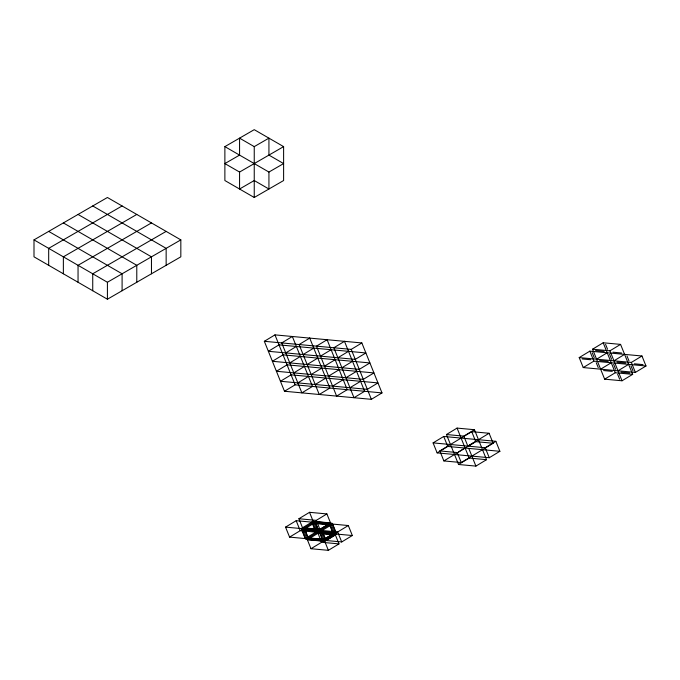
<?xml version="1.0" encoding="UTF-8"?>
<svg xmlns="http://www.w3.org/2000/svg" width="680" height="680" viewBox="0 0 680 680"><rect width="100%" height="100%" fill="white"/><g stroke="black" fill="none" stroke-linecap="round" stroke-linejoin="round"><path stroke-width="1.02" d="M264.333 341.3L274.966 334.875L361.853 342.95L381.999 392.904L371.365 399.33L284.478 391.255L264.333 341.3L351.228 349.384L361.853 342.95M285.745 352.911L296.37 346.486M303.118 354.526L313.752 348.1M289.774 362.899L300.399 356.473M320.501 356.142L331.126 349.716M307.148 364.514L317.781 358.088M293.802 372.887L304.427 366.46M337.875 357.756L348.508 351.33M324.53 366.129L335.155 359.703M311.176 374.501L321.81 368.075M297.832 382.882L308.457 376.457M284.478 391.255L295.111 384.829L381.999 392.904M341.904 367.744L352.529 361.318M328.559 376.116L339.184 369.69M315.205 384.498L325.839 378.072M345.933 377.731L356.558 371.305M332.588 386.113L343.213 379.686M349.962 387.727L360.587 381.301M298.902 518.746L309.527 512.312L326.901 513.927L338.988 543.898L328.363 550.332L310.981 548.717L298.902 518.746L316.276 520.361L326.901 513.927M285.549 527.119L296.183 520.693L348.313 525.538L352.342 535.525L341.708 541.952L289.578 537.106L285.549 527.119L337.679 531.964L348.313 525.538M446.445 434.52L457.07 428.094L474.453 429.709L486.54 459.68L475.906 466.106L458.533 464.491L446.445 434.52L463.819 436.135L474.453 429.709M433.092 442.892L443.725 436.466L495.856 441.312L499.885 451.299L489.26 457.725L437.121 452.88L433.092 442.892L485.231 447.738L495.856 441.312M592.56 349.197L603.185 342.771L620.568 344.386L632.655 374.357L622.021 380.783L604.648 379.168L592.56 349.197L609.935 350.812L620.568 344.386M579.207 357.578L589.84 351.152L641.971 355.997L646 365.984L635.375 372.411L583.236 367.565L579.207 357.578L631.346 362.423L641.971 355.997M302.931 528.734L313.556 522.308M289.578 537.106L300.203 530.681L352.342 535.525M439.841 450.933L471.733 431.655L489.107 433.271L493.136 443.258L461.252 462.544L443.87 460.929L439.841 450.933L457.223 452.548L461.252 462.544M437.121 452.88L447.754 446.454L499.885 451.299M596.59 359.193L607.215 352.767M583.236 367.565L593.869 361.139L646 365.984M320.305 530.349L330.93 523.923M306.952 538.721L317.585 532.295M489.107 433.271L467.848 446.123L463.819 436.135M458.515 451.919L463.837 448.706M469.149 445.493L474.462 442.281M443.87 460.929L475.762 441.643L493.136 443.258M613.963 360.808L624.597 354.382M600.619 369.18L611.244 362.754M324.334 540.337L334.959 533.91M310.981 548.717L321.615 542.283L338.988 543.898M458.533 464.491L469.158 458.065L486.54 459.68M617.992 370.796L628.626 364.37M604.648 379.168L615.273 372.742L632.655 374.357M34 239.878L107.415 197.489L180.829 239.878L180.829 256.827L107.415 299.217L34 256.827L34 239.878L107.415 282.26L180.829 239.878M122.094 205.964L48.68 248.353L48.68 265.302M224.876 146.625L254.244 129.668L283.611 146.625L283.611 180.531L254.244 197.489L224.876 180.531L224.876 146.625L268.931 172.057L283.611 163.582L268.931 155.1L268.931 138.15L254.244 146.625L239.564 138.15L239.564 155.1L224.876 163.582L239.564 172.057L283.611 146.625M136.782 214.446L63.367 256.827L63.367 273.785M151.462 222.921L78.047 265.302L78.047 282.26M166.149 231.395L92.735 273.785L92.735 290.734M595.544 350.574L604.231 351.381M612.918 352.189L621.613 353.005M582.19 358.955L590.886 359.762M599.573 360.57L608.26 361.377M616.947 362.185L625.634 362.993M634.329 363.8L643.016 364.607M603.602 370.558L612.289 371.365M620.976 372.173L629.663 372.98M313.956 523.303L331.339 524.917M302.524 527.731L319.906 529.346L330.531 522.92L313.157 521.305L301.189 528.572L305.218 538.56L317.186 531.301L334.56 532.916L323.935 539.342L306.552 537.727M305.915 530.111L314.602 530.918M323.289 531.726L331.976 532.534M317.985 533.298L335.368 534.913L324.734 541.34L307.36 539.725L319.32 532.457L315.291 522.469L303.331 529.729L320.705 531.343L332.673 524.085L336.702 534.072L326.069 540.498L322.039 530.51M92.735 205.964L166.149 248.353L166.149 265.302M78.047 214.446L151.462 256.827L151.462 273.785M63.367 222.921L136.782 265.302L136.782 282.26M48.68 231.395L122.094 273.785L122.094 290.734M631.346 362.423L635.375 372.411M626.96 355.903L628.975 360.893M630.989 365.891L633.004 370.889M609.935 350.812L622.021 380.783M605.557 344.301L607.571 349.291M609.586 354.288L611.601 359.278M613.615 364.276L615.63 369.274M617.644 374.263L619.659 379.262M603.185 342.771L615.273 372.742M592.203 352.673L594.218 357.663M596.233 362.661L598.247 367.659M589.84 351.152L593.869 361.139M485.231 447.738L489.26 457.725M471.733 431.655L475.762 441.643M468.775 448.409L475.906 466.106M457.07 428.094L469.158 458.065M443.725 436.466L447.754 446.454M351.228 349.384L371.365 399.33M274.966 334.875L295.111 384.829M337.679 531.964L341.708 541.952M316.276 520.361L328.363 550.332M315.92 523.829L317.934 528.827M309.527 512.312L321.615 542.283M311.822 522.146L315.843 532.134M304.666 528.895L308.695 538.883M296.183 520.693L300.203 530.681M268.931 172.057L268.931 189.014L254.244 180.531L239.564 189.014L239.564 172.057M254.244 146.625L254.244 197.489M107.415 282.26L107.415 299.217M292.341 336.49L281.716 342.924L301.861 392.87L312.486 386.444L292.341 336.49M278.995 344.87L268.362 351.296L355.257 359.372L365.882 352.945L278.995 344.87M309.723 338.104L299.089 344.539L319.234 394.485L329.859 388.059L309.723 338.104M283.024 354.858L272.391 361.284L359.286 369.359L369.911 362.933L283.024 354.858M327.097 339.719L316.472 346.154L336.617 396.1L347.242 389.674L327.097 339.719M287.053 364.846L276.42 371.272L363.307 379.355L373.94 372.921L287.053 364.846M344.479 341.334L333.846 347.769L353.991 397.715L364.616 391.289L344.479 341.334M291.082 374.841L280.449 381.267L367.336 389.342L377.969 382.916L291.082 374.841M329.197 523.762L318.572 530.188L322.592 540.175L333.225 533.749L329.197 523.762M331.993 523.277L314.619 521.662L318.648 531.649L336.022 533.264L331.993 523.277M329.868 524.56L312.494 522.946L316.523 532.942L333.897 534.557L329.868 524.56M321.368 529.703L303.994 528.088L308.023 538.084L325.397 539.699L321.368 529.703M319.243 530.995L301.861 529.38L305.889 539.367L323.272 540.983L319.243 530.995"/></g></svg>
